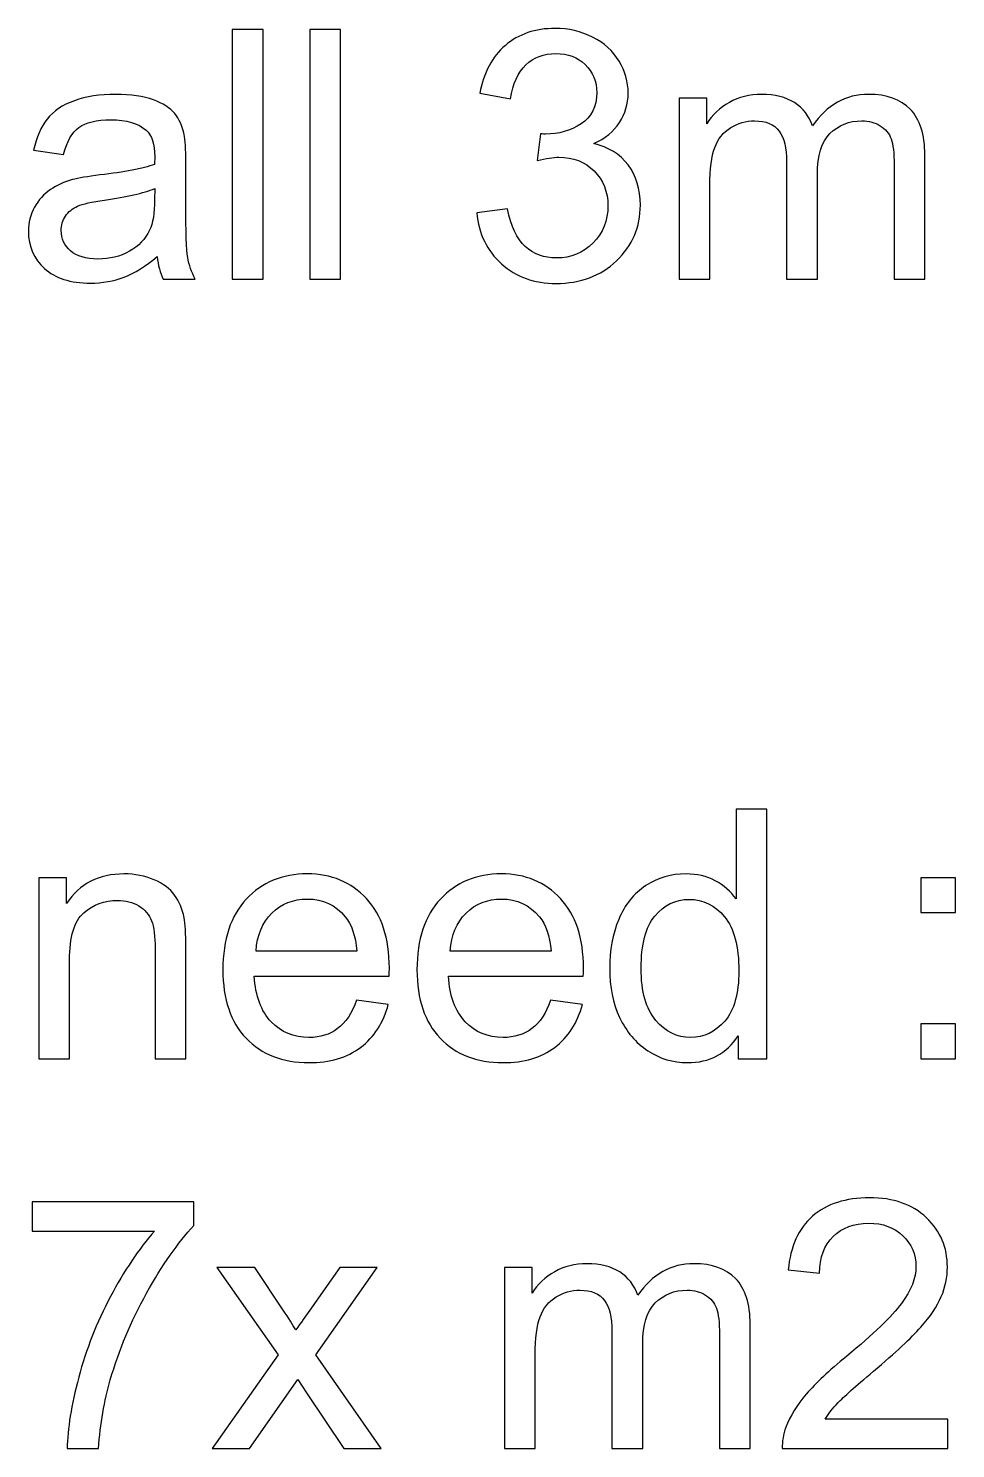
# Model space of a CAD drawing. Header units: millimetres. Extents: x -497 to 493, y -126 to 293.
# Drawn here: x -422.4 to -388.7, y 10.2 to 61.9 of the extents above; entities that cross this region are included whole.
import ezdxf

# ---------------------------------------------------------------- set-up
doc = ezdxf.new("R2010")
doc.units = ezdxf.units.MM
doc.header["$MEASUREMENT"] = 0
doc.layers.add('Layer 1', color=7, linetype='Continuous')

msp = doc.modelspace()

# ---------------------------------------------------------------- linework, layer by layer
at = {"layer": 'Layer 1'}
for points, knots in [([(-414.9946, 52.8016), (-414.9946, 52.8016), (-414.9946, 61.8948), (-414.9946, 61.8948), (-414.9946, 61.8948), (-414.9946, 61.8948), (-413.877, 61.8948), (-413.877, 61.8948), (-413.877, 61.8948), (-413.877, 61.8948), (-413.877, 52.8016), (-413.877, 52.8016), (-413.877, 52.8016), (-413.877, 52.8016), (-414.9946, 52.8016), (-414.9946, 52.8016)], [0, 0, 0, 0, 0.2, 0.2, 0.2, 0.2, 0.4, 0.4, 0.4, 0.4, 0.6, 0.6, 0.6, 0.6, 1, 1, 1, 1]), ([(-412.1731, 52.8016), (-412.1731, 52.8016), (-412.1731, 61.8948), (-412.1731, 61.8948), (-412.1731, 61.8948), (-412.1731, 61.8948), (-411.0555, 61.8948), (-411.0555, 61.8948), (-411.0555, 61.8948), (-411.0555, 61.8948), (-411.0555, 52.8016), (-411.0555, 52.8016), (-411.0555, 52.8016), (-411.0555, 52.8016), (-412.1731, 52.8016), (-412.1731, 52.8016)], [0, 0, 0, 0, 0.2, 0.2, 0.2, 0.2, 0.4, 0.4, 0.4, 0.4, 0.6, 0.6, 0.6, 0.6, 1, 1, 1, 1]), ([(-406.1025, 55.2146), (-406.1025, 55.2146), (-404.9849, 55.367), (-404.9849, 55.367), (-404.9849, 55.367), (-404.8558, 54.732), (-404.6399, 54.2748), (-404.333, 53.9954), (-404.333, 53.9954), (-404.026, 53.716), (-403.6493, 53.5763), (-403.2027, 53.5763), (-403.2027, 53.5763), (-402.6735, 53.5763), (-402.2269, 53.7583), (-401.867, 54.1224), (-401.867, 54.1224), (-401.5072, 54.4865), (-401.3273, 54.9373), (-401.3273, 55.475), (-401.3273, 55.475), (-401.3273, 55.9872), (-401.4945, 56.4105), (-401.8311, 56.745), (-401.8311, 56.745), (-402.1655, 57.0773), (-402.5909, 57.2445), (-403.1095, 57.2445), (-403.1095, 57.2445), (-403.3212, 57.2445), (-403.5837, 57.2022), (-403.899, 57.1196), (-403.899, 57.1196), (-403.899, 57.1196), (-403.7742, 58.0975), (-403.7742, 58.0975), (-403.7742, 58.0975), (-403.7001, 58.089), (-403.6387, 58.0848), (-403.5942, 58.0848), (-403.5942, 58.0848), (-403.1159, 58.0848), (-402.6883, 58.2097), (-402.3052, 58.4573), (-402.3052, 58.4573), (-401.9242, 58.705), (-401.7337, 59.086), (-401.7337, 59.6003), (-401.7337, 59.6003), (-401.7337, 60.0089), (-401.8734, 60.3475), (-402.1507, 60.6163), (-402.1507, 60.6163), (-402.428, 60.8852), (-402.7857, 61.0185), (-403.2238, 61.0185), (-403.2238, 61.0185), (-403.6599, 61.0185), (-404.0218, 60.8809), (-404.3118, 60.6058), (-404.3118, 60.6058), (-404.6018, 60.3306), (-404.788, 59.9178), (-404.8706, 59.3675), (-404.8706, 59.3675), (-404.8706, 59.3675), (-405.9882, 59.5707), (-405.9882, 59.5707), (-405.9882, 59.5707), (-405.8506, 60.32), (-405.5416, 60.9021), (-405.0569, 61.3148), (-405.0569, 61.3148), (-404.5743, 61.7276), (-403.971, 61.9329), (-403.2513, 61.9329), (-403.2513, 61.9329), (-402.756, 61.9329), (-402.2988, 61.8271), (-401.8819, 61.6133), (-401.8819, 61.6133), (-401.4628, 61.4016), (-401.1431, 61.1116), (-400.923, 60.7455), (-400.923, 60.7455), (-400.7008, 60.3772), (-400.5907, 59.9877), (-400.5907, 59.5749), (-400.5907, 59.5749), (-400.5907, 59.1834), (-400.6965, 58.8278), (-400.9061, 58.506), (-400.9061, 58.506), (-401.1177, 58.1843), (-401.431, 57.9282), (-401.8438, 57.7377), (-401.8438, 57.7377), (-401.3061, 57.6149), (-400.8891, 57.3567), (-400.5907, 56.9651), (-400.5907, 56.9651), (-400.2944, 56.5756), (-400.1462, 56.0846), (-400.1462, 55.4982), (-400.1462, 55.4982), (-400.1462, 54.7045), (-400.4362, 54.0293), (-401.014, 53.4768), (-401.014, 53.4768), (-401.594, 52.9244), (-402.3264, 52.6492), (-403.2111, 52.6492), (-403.2111, 52.6492), (-404.0091, 52.6492), (-404.6716, 52.8884), (-405.1987, 53.3646), (-405.1987, 53.3646), (-405.7278, 53.8409), (-406.0284, 54.4568), (-406.1025, 55.2146)], [0, 0, 0, 0, 0.0322581, 0.0322581, 0.0322581, 0.0322581, 0.0645161, 0.0645161, 0.0645161, 0.0645161, 0.0967742, 0.0967742, 0.0967742, 0.0967742, 0.1290323, 0.1290323, 0.1290323, 0.1290323, 0.1612903, 0.1612903, 0.1612903, 0.1612903, 0.1935484, 0.1935484, 0.1935484, 0.1935484, 0.2258065, 0.2258065, 0.2258065, 0.2258065, 0.2580645, 0.2580645, 0.2580645, 0.2580645, 0.2903226, 0.2903226, 0.2903226, 0.2903226, 0.3225806, 0.3225806, 0.3225806, 0.3225806, 0.3548387, 0.3548387, 0.3548387, 0.3548387, 0.3870968, 0.3870968, 0.3870968, 0.3870968, 0.4193548, 0.4193548, 0.4193548, 0.4193548, 0.4516129, 0.4516129, 0.4516129, 0.4516129, 0.483871, 0.483871, 0.483871, 0.483871, 0.516129, 0.516129, 0.516129, 0.516129, 0.5483871, 0.5483871, 0.5483871, 0.5483871, 0.5806452, 0.5806452, 0.5806452, 0.5806452, 0.6129032, 0.6129032, 0.6129032, 0.6129032, 0.6451613, 0.6451613, 0.6451613, 0.6451613, 0.6774194, 0.6774194, 0.6774194, 0.6774194, 0.7096774, 0.7096774, 0.7096774, 0.7096774, 0.7419355, 0.7419355, 0.7419355, 0.7419355, 0.7741935, 0.7741935, 0.7741935, 0.7741935, 0.8064516, 0.8064516, 0.8064516, 0.8064516, 0.8387097, 0.8387097, 0.8387097, 0.8387097, 0.8709677, 0.8709677, 0.8709677, 0.8709677, 0.9032258, 0.9032258, 0.9032258, 0.9032258, 0.9354839, 0.9354839, 0.9354839, 0.9354839, 1, 1, 1, 1]), ([(-417.7272, 53.6271), (-418.1421, 53.2736), (-418.5421, 53.026), (-418.9252, 52.8799), (-418.9252, 52.8799), (-419.3083, 52.7339), (-419.719, 52.6619), (-420.1592, 52.6619), (-420.1592, 52.6619), (-420.8831, 52.6619), (-421.4398, 52.8376), (-421.8293, 53.1911), (-421.8293, 53.1911), (-422.2188, 53.5424), (-422.4135, 53.9933), (-422.4135, 54.5415), (-422.4135, 54.5415), (-422.4135, 54.8632), (-422.3394, 55.1575), (-422.1934, 55.4242), (-422.1934, 55.4242), (-422.0452, 55.6909), (-421.8526, 55.9025), (-421.6155, 56.0634), (-421.6155, 56.0634), (-421.3763, 56.2243), (-421.1096, 56.347), (-420.8112, 56.4296), (-420.8112, 56.4296), (-420.591, 56.4867), (-420.2587, 56.5418), (-419.8163, 56.5968), (-419.8163, 56.5968), (-418.9146, 56.7026), (-418.2479, 56.8317), (-417.8224, 56.9799), (-417.8224, 56.9799), (-417.8182, 57.1323), (-417.8161, 57.2297), (-417.8161, 57.2699), (-417.8161, 57.2699), (-417.8161, 57.7229), (-417.9219, 58.0425), (-418.1336, 58.2287), (-418.1336, 58.2287), (-418.4193, 58.4806), (-418.8448, 58.6055), (-419.4078, 58.6055), (-419.4078, 58.6055), (-419.9349, 58.6055), (-420.3243, 58.5124), (-420.5741, 58.3282), (-420.5741, 58.3282), (-420.826, 58.1441), (-421.0101, 57.8181), (-421.1308, 57.3482), (-421.1308, 57.3482), (-421.1308, 57.3482), (-422.223, 57.5006), (-422.223, 57.5006), (-422.223, 57.5006), (-422.1235, 57.9684), (-421.9605, 58.3473), (-421.7319, 58.6351), (-421.7319, 58.6351), (-421.5033, 58.923), (-421.1731, 59.1431), (-420.7413, 59.2998), (-420.7413, 59.2998), (-420.3116, 59.4543), (-419.81, 59.5326), (-419.2427, 59.5326), (-419.2427, 59.5326), (-418.6797, 59.5326), (-418.2204, 59.467), (-417.8669, 59.3336), (-417.8669, 59.3336), (-417.5155, 59.2003), (-417.2552, 59.0352), (-417.0901, 58.8341), (-417.0901, 58.8341), (-416.925, 58.633), (-416.8086, 58.379), (-416.7408, 58.0721), (-416.7408, 58.0721), (-416.7048, 57.8816), (-416.6858, 57.5387), (-416.6858, 57.0455), (-416.6858, 57.0455), (-416.6858, 57.0455), (-416.6858, 55.5639), (-416.6858, 55.5639), (-416.6858, 55.5639), (-416.6858, 54.5288), (-416.6625, 53.8748), (-416.6159, 53.5975), (-416.6159, 53.5975), (-416.5715, 53.3202), (-416.4784, 53.0556), (-416.3429, 52.8016), (-416.3429, 52.8016), (-416.3429, 52.8016), (-417.5113, 52.8016), (-417.5113, 52.8016), (-417.5113, 52.8016), (-417.6235, 53.0366), (-417.6954, 53.3117), (-417.7272, 53.6271)], [0, 0, 0, 0, 0.0357143, 0.0357143, 0.0357143, 0.0357143, 0.0714286, 0.0714286, 0.0714286, 0.0714286, 0.1071429, 0.1071429, 0.1071429, 0.1071429, 0.1428571, 0.1428571, 0.1428571, 0.1428571, 0.1785714, 0.1785714, 0.1785714, 0.1785714, 0.2142857, 0.2142857, 0.2142857, 0.2142857, 0.25, 0.25, 0.25, 0.25, 0.2857143, 0.2857143, 0.2857143, 0.2857143, 0.3214286, 0.3214286, 0.3214286, 0.3214286, 0.3571429, 0.3571429, 0.3571429, 0.3571429, 0.3928571, 0.3928571, 0.3928571, 0.3928571, 0.4285714, 0.4285714, 0.4285714, 0.4285714, 0.4642857, 0.4642857, 0.4642857, 0.4642857, 0.5, 0.5, 0.5, 0.5, 0.5357143, 0.5357143, 0.5357143, 0.5357143, 0.5714286, 0.5714286, 0.5714286, 0.5714286, 0.6071429, 0.6071429, 0.6071429, 0.6071429, 0.6428571, 0.6428571, 0.6428571, 0.6428571, 0.6785714, 0.6785714, 0.6785714, 0.6785714, 0.7142857, 0.7142857, 0.7142857, 0.7142857, 0.75, 0.75, 0.75, 0.75, 0.7857143, 0.7857143, 0.7857143, 0.7857143, 0.8214286, 0.8214286, 0.8214286, 0.8214286, 0.8571429, 0.8571429, 0.8571429, 0.8571429, 0.8928571, 0.8928571, 0.8928571, 0.8928571, 0.9285714, 0.9285714, 0.9285714, 0.9285714, 1, 1, 1, 1]), ([(-398.7344, 52.8016), (-398.7344, 52.8016), (-398.7344, 59.3929), (-398.7344, 59.3929), (-398.7344, 59.3929), (-398.7344, 59.3929), (-397.7311, 59.3929), (-397.7311, 59.3929), (-397.7311, 59.3929), (-397.7311, 59.3929), (-397.7311, 58.4616), (-397.7311, 58.4616), (-397.7311, 58.4616), (-397.5258, 58.7833), (-397.2506, 59.0437), (-396.9077, 59.2384), (-396.9077, 59.2384), (-396.5648, 59.4352), (-396.1753, 59.5326), (-395.7372, 59.5326), (-395.7372, 59.5326), (-395.2504, 59.5326), (-394.8503, 59.431), (-394.5392, 59.2299), (-394.5392, 59.2299), (-394.228, 59.0267), (-394.0079, 58.7452), (-393.8809, 58.3811), (-393.8809, 58.3811), (-393.3559, 59.1495), (-392.6765, 59.5326), (-391.8383, 59.5326), (-391.8383, 59.5326), (-391.1821, 59.5326), (-390.6762, 59.3527), (-390.3249, 58.9907), (-390.3249, 58.9907), (-389.9714, 58.6288), (-389.7936, 58.0721), (-389.7936, 57.3207), (-389.7936, 57.3207), (-389.7936, 57.3207), (-389.7936, 52.8016), (-389.7936, 52.8016), (-389.7936, 52.8016), (-389.7936, 52.8016), (-390.9112, 52.8016), (-390.9112, 52.8016), (-390.9112, 52.8016), (-390.9112, 52.8016), (-390.9112, 56.9503), (-390.9112, 56.9503), (-390.9112, 56.9503), (-390.9112, 57.3948), (-390.9493, 57.7165), (-391.0213, 57.9134), (-391.0213, 57.9134), (-391.0932, 58.1102), (-391.2245, 58.2668), (-391.4171, 58.3875), (-391.4171, 58.3875), (-391.6076, 58.5081), (-391.8319, 58.5674), (-392.0881, 58.5674), (-392.0881, 58.5674), (-392.5537, 58.5674), (-392.939, 58.4129), (-393.2459, 58.106), (-393.2459, 58.106), (-393.5528, 57.7969), (-393.7052, 57.3038), (-393.7052, 56.6264), (-393.7052, 56.6264), (-393.7052, 56.6264), (-393.7052, 52.8016), (-393.7052, 52.8016), (-393.7052, 52.8016), (-393.7052, 52.8016), (-394.8228, 52.8016), (-394.8228, 52.8016), (-394.8228, 52.8016), (-394.8228, 52.8016), (-394.8228, 57.0794), (-394.8228, 57.0794), (-394.8228, 57.0794), (-394.8228, 57.5747), (-394.9138, 57.9472), (-395.0958, 58.1949), (-395.0958, 58.1949), (-395.2779, 58.4425), (-395.5763, 58.5674), (-395.9891, 58.5674), (-395.9891, 58.5674), (-396.3023, 58.5674), (-396.5923, 58.4849), (-396.859, 58.3198), (-396.859, 58.3198), (-397.1257, 58.1547), (-397.3183, 57.9134), (-397.439, 57.5937), (-397.439, 57.5937), (-397.5575, 57.2762), (-397.6168, 56.8169), (-397.6168, 56.2179), (-397.6168, 56.2179), (-397.6168, 56.2179), (-397.6168, 52.8016), (-397.6168, 52.8016), (-397.6168, 52.8016), (-397.6168, 52.8016), (-398.7344, 52.8016), (-398.7344, 52.8016)], [0, 0, 0, 0, 0.0344828, 0.0344828, 0.0344828, 0.0344828, 0.0689655, 0.0689655, 0.0689655, 0.0689655, 0.1034483, 0.1034483, 0.1034483, 0.1034483, 0.137931, 0.137931, 0.137931, 0.137931, 0.1724138, 0.1724138, 0.1724138, 0.1724138, 0.2068966, 0.2068966, 0.2068966, 0.2068966, 0.2413793, 0.2413793, 0.2413793, 0.2413793, 0.2758621, 0.2758621, 0.2758621, 0.2758621, 0.3103448, 0.3103448, 0.3103448, 0.3103448, 0.3448276, 0.3448276, 0.3448276, 0.3448276, 0.3793103, 0.3793103, 0.3793103, 0.3793103, 0.4137931, 0.4137931, 0.4137931, 0.4137931, 0.4482759, 0.4482759, 0.4482759, 0.4482759, 0.4827586, 0.4827586, 0.4827586, 0.4827586, 0.5172414, 0.5172414, 0.5172414, 0.5172414, 0.5517241, 0.5517241, 0.5517241, 0.5517241, 0.5862069, 0.5862069, 0.5862069, 0.5862069, 0.6206897, 0.6206897, 0.6206897, 0.6206897, 0.6551724, 0.6551724, 0.6551724, 0.6551724, 0.6896552, 0.6896552, 0.6896552, 0.6896552, 0.7241379, 0.7241379, 0.7241379, 0.7241379, 0.7586207, 0.7586207, 0.7586207, 0.7586207, 0.7931034, 0.7931034, 0.7931034, 0.7931034, 0.8275862, 0.8275862, 0.8275862, 0.8275862, 0.862069, 0.862069, 0.862069, 0.862069, 0.8965517, 0.8965517, 0.8965517, 0.8965517, 0.9310345, 0.9310345, 0.9310345, 0.9310345, 1, 1, 1, 1]), ([(-417.8161, 56.1036), (-418.2225, 55.9385), (-418.8321, 55.7988), (-419.6449, 55.6845), (-419.6449, 55.6845), (-420.1063, 55.6189), (-420.4323, 55.5448), (-420.6228, 55.4623), (-420.6228, 55.4623), (-420.8133, 55.3797), (-420.9593, 55.2591), (-421.0631, 55.1024), (-421.0631, 55.1024), (-421.1668, 54.9437), (-421.2197, 54.768), (-421.2197, 54.5733), (-421.2197, 54.5733), (-421.2197, 54.279), (-421.1075, 54.0314), (-420.881, 53.8345), (-420.881, 53.8345), (-420.6545, 53.6377), (-420.3243, 53.5382), (-419.8904, 53.5382), (-419.8904, 53.5382), (-419.4607, 53.5382), (-419.0776, 53.6313), (-418.7411, 53.8197), (-418.7411, 53.8197), (-418.4066, 54.006), (-418.159, 54.2621), (-418.0024, 54.586), (-418.0024, 54.586), (-417.8817, 54.8378), (-417.8224, 55.2083), (-417.8224, 55.6972), (-417.8224, 55.6972), (-417.8224, 55.6972), (-417.8161, 56.1036), (-417.8161, 56.1036)], [0, 0, 0, 0, 0.0909091, 0.0909091, 0.0909091, 0.0909091, 0.1818182, 0.1818182, 0.1818182, 0.1818182, 0.2727273, 0.2727273, 0.2727273, 0.2727273, 0.3636364, 0.3636364, 0.3636364, 0.3636364, 0.4545455, 0.4545455, 0.4545455, 0.4545455, 0.5454545, 0.5454545, 0.5454545, 0.5454545, 0.6363636, 0.6363636, 0.6363636, 0.6363636, 0.7272727, 0.7272727, 0.7272727, 0.7272727, 0.8181818, 0.8181818, 0.8181818, 0.8181818, 1, 1, 1, 1]), ([(-396.5881, 24.4256), (-396.5881, 24.4256), (-396.5881, 25.2617), (-396.5881, 25.2617), (-396.5881, 25.2617), (-397.0051, 24.6119), (-397.6189, 24.2859), (-398.4296, 24.2859), (-398.4296, 24.2859), (-398.9545, 24.2859), (-399.4371, 24.4298), (-399.8753, 24.7198), (-399.8753, 24.7198), (-400.3155, 25.0077), (-400.6563, 25.412), (-400.8997, 25.9284), (-400.8997, 25.9284), (-401.141, 26.447), (-401.2617, 27.0418), (-401.2617, 27.7149), (-401.2617, 27.7149), (-401.2617, 28.3711), (-401.1516, 28.9659), (-400.9336, 29.5014), (-400.9336, 29.5014), (-400.7135, 30.0348), (-400.3854, 30.4454), (-399.9472, 30.729), (-399.9472, 30.729), (-399.5112, 31.0148), (-399.0201, 31.1566), (-398.4804, 31.1566), (-398.4804, 31.1566), (-398.0825, 31.1566), (-397.729, 31.0719), (-397.4199, 30.9047), (-397.4199, 30.9047), (-397.1109, 30.7375), (-396.859, 30.5174), (-396.6643, 30.2486), (-396.6643, 30.2486), (-396.6643, 30.2486), (-396.6643, 33.5188), (-396.6643, 33.5188), (-396.6643, 33.5188), (-396.6643, 33.5188), (-395.5467, 33.5188), (-395.5467, 33.5188), (-395.5467, 33.5188), (-395.5467, 33.5188), (-395.5467, 24.4256), (-395.5467, 24.4256), (-395.5467, 24.4256), (-395.5467, 24.4256), (-396.5881, 24.4256), (-396.5881, 24.4256)], [0, 0, 0, 0, 0.0666667, 0.0666667, 0.0666667, 0.0666667, 0.1333333, 0.1333333, 0.1333333, 0.1333333, 0.2, 0.2, 0.2, 0.2, 0.2666667, 0.2666667, 0.2666667, 0.2666667, 0.3333333, 0.3333333, 0.3333333, 0.3333333, 0.4, 0.4, 0.4, 0.4, 0.4666667, 0.4666667, 0.4666667, 0.4666667, 0.5333333, 0.5333333, 0.5333333, 0.5333333, 0.6, 0.6, 0.6, 0.6, 0.6666667, 0.6666667, 0.6666667, 0.6666667, 0.7333333, 0.7333333, 0.7333333, 0.7333333, 0.8, 0.8, 0.8, 0.8, 0.8666667, 0.8666667, 0.8666667, 0.8666667, 1, 1, 1, 1]), ([(-422.0325, 24.4256), (-422.0325, 24.4256), (-422.0325, 31.0169), (-422.0325, 31.0169), (-422.0325, 31.0169), (-422.0325, 31.0169), (-421.0292, 31.0169), (-421.0292, 31.0169), (-421.0292, 31.0169), (-421.0292, 31.0169), (-421.0292, 30.0813), (-421.0292, 30.0813), (-421.0292, 30.0813), (-420.5466, 30.7989), (-419.8481, 31.1566), (-418.9358, 31.1566), (-418.9358, 31.1566), (-418.5379, 31.1566), (-418.1738, 31.0846), (-417.8415, 30.9428), (-417.8415, 30.9428), (-417.5092, 30.801), (-417.2594, 30.6126), (-417.0943, 30.3819), (-417.0943, 30.3819), (-416.9292, 30.1512), (-416.8128, 29.876), (-416.7472, 29.5585), (-416.7472, 29.5585), (-416.707, 29.3511), (-416.6858, 28.9891), (-416.6858, 28.4727), (-416.6858, 28.4727), (-416.6858, 28.4727), (-416.6858, 24.4256), (-416.6858, 24.4256), (-416.6858, 24.4256), (-416.6858, 24.4256), (-417.8034, 24.4256), (-417.8034, 24.4256), (-417.8034, 24.4256), (-417.8034, 24.4256), (-417.8034, 28.4303), (-417.8034, 28.4303), (-417.8034, 28.4303), (-417.8034, 28.8854), (-417.8457, 29.2262), (-417.9325, 29.4506), (-417.9325, 29.4506), (-418.0193, 29.6749), (-418.1738, 29.8549), (-418.3939, 29.9903), (-418.3939, 29.9903), (-418.6141, 30.1237), (-418.8744, 30.1914), (-419.1708, 30.1914), (-419.1708, 30.1914), (-419.6449, 30.1914), (-420.0534, 30.0411), (-420.3984, 29.7384), (-420.3984, 29.7384), (-420.7434, 29.4379), (-420.9149, 28.8643), (-420.9149, 28.0218), (-420.9149, 28.0218), (-420.9149, 28.0218), (-420.9149, 24.4256), (-420.9149, 24.4256), (-420.9149, 24.4256), (-420.9149, 24.4256), (-422.0325, 24.4256), (-422.0325, 24.4256)], [0, 0, 0, 0, 0.0526316, 0.0526316, 0.0526316, 0.0526316, 0.1052632, 0.1052632, 0.1052632, 0.1052632, 0.1578947, 0.1578947, 0.1578947, 0.1578947, 0.2105263, 0.2105263, 0.2105263, 0.2105263, 0.2631579, 0.2631579, 0.2631579, 0.2631579, 0.3157895, 0.3157895, 0.3157895, 0.3157895, 0.3684211, 0.3684211, 0.3684211, 0.3684211, 0.4210526, 0.4210526, 0.4210526, 0.4210526, 0.4736842, 0.4736842, 0.4736842, 0.4736842, 0.5263158, 0.5263158, 0.5263158, 0.5263158, 0.5789474, 0.5789474, 0.5789474, 0.5789474, 0.6315789, 0.6315789, 0.6315789, 0.6315789, 0.6842105, 0.6842105, 0.6842105, 0.6842105, 0.7368421, 0.7368421, 0.7368421, 0.7368421, 0.7894737, 0.7894737, 0.7894737, 0.7894737, 0.8421053, 0.8421053, 0.8421053, 0.8421053, 0.8947368, 0.8947368, 0.8947368, 0.8947368, 1, 1, 1, 1]), ([(-410.4734, 26.5592), (-410.4734, 26.5592), (-409.3177, 26.4068), (-409.3177, 26.4068), (-409.3177, 26.4068), (-409.4976, 25.7358), (-409.8342, 25.213), (-410.3252, 24.8426), (-410.3252, 24.8426), (-410.8163, 24.4722), (-411.4428, 24.2859), (-412.2069, 24.2859), (-412.2069, 24.2859), (-413.1679, 24.2859), (-413.9299, 24.5822), (-414.4929, 25.1749), (-414.4929, 25.1749), (-415.056, 25.7655), (-415.3375, 26.5973), (-415.3375, 27.6662), (-415.3375, 27.6662), (-415.3375, 28.7711), (-415.0539, 29.6305), (-414.4845, 30.2401), (-414.4845, 30.2401), (-413.9151, 30.8518), (-413.1764, 31.1566), (-412.2683, 31.1566), (-412.2683, 31.1566), (-411.3899, 31.1566), (-410.6724, 30.8582), (-410.1157, 30.2591), (-410.1157, 30.2591), (-409.559, 29.6601), (-409.2796, 28.8177), (-409.2796, 27.7318), (-409.2796, 27.7318), (-409.2796, 27.6662), (-409.2817, 27.5667), (-409.2859, 27.4355), (-409.2859, 27.4355), (-409.2859, 27.4355), (-414.1945, 27.4355), (-414.1945, 27.4355), (-414.1945, 27.4355), (-414.1522, 26.7137), (-413.949, 26.1592), (-413.5807, 25.776), (-413.5807, 25.776), (-413.2145, 25.3929), (-412.7552, 25.2003), (-412.2069, 25.2003), (-412.2069, 25.2003), (-411.7984, 25.2003), (-411.4492, 25.3083), (-411.1613, 25.5242), (-411.1613, 25.5242), (-410.8713, 25.7401), (-410.6427, 26.0851), (-410.4734, 26.5592)], [0, 0, 0, 0, 0.0625, 0.0625, 0.0625, 0.0625, 0.125, 0.125, 0.125, 0.125, 0.1875, 0.1875, 0.1875, 0.1875, 0.25, 0.25, 0.25, 0.25, 0.3125, 0.3125, 0.3125, 0.3125, 0.375, 0.375, 0.375, 0.375, 0.4375, 0.4375, 0.4375, 0.4375, 0.5, 0.5, 0.5, 0.5, 0.5625, 0.5625, 0.5625, 0.5625, 0.625, 0.625, 0.625, 0.625, 0.6875, 0.6875, 0.6875, 0.6875, 0.75, 0.75, 0.75, 0.75, 0.8125, 0.8125, 0.8125, 0.8125, 0.875, 0.875, 0.875, 0.875, 1, 1, 1, 1]), ([(-403.4101, 26.5592), (-403.4101, 26.5592), (-402.2544, 26.4068), (-402.2544, 26.4068), (-402.2544, 26.4068), (-402.4343, 25.7358), (-402.7709, 25.213), (-403.2619, 24.8426), (-403.2619, 24.8426), (-403.753, 24.4722), (-404.3795, 24.2859), (-405.1436, 24.2859), (-405.1436, 24.2859), (-406.1046, 24.2859), (-406.8666, 24.5822), (-407.4296, 25.1749), (-407.4296, 25.1749), (-407.9927, 25.7655), (-408.2742, 26.5973), (-408.2742, 27.6662), (-408.2742, 27.6662), (-408.2742, 28.7711), (-407.9906, 29.6305), (-407.4212, 30.2401), (-407.4212, 30.2401), (-406.8518, 30.8518), (-406.1131, 31.1566), (-405.205, 31.1566), (-405.205, 31.1566), (-404.3266, 31.1566), (-403.6091, 30.8582), (-403.0524, 30.2591), (-403.0524, 30.2591), (-402.4957, 29.6601), (-402.2163, 28.8177), (-402.2163, 27.7318), (-402.2163, 27.7318), (-402.2163, 27.6662), (-402.2184, 27.5667), (-402.2226, 27.4355), (-402.2226, 27.4355), (-402.2226, 27.4355), (-407.1312, 27.4355), (-407.1312, 27.4355), (-407.1312, 27.4355), (-407.0889, 26.7137), (-406.8857, 26.1592), (-406.5174, 25.776), (-406.5174, 25.776), (-406.1512, 25.3929), (-405.6919, 25.2003), (-405.1436, 25.2003), (-405.1436, 25.2003), (-404.7351, 25.2003), (-404.3859, 25.3083), (-404.098, 25.5242), (-404.098, 25.5242), (-403.808, 25.7401), (-403.5794, 26.0851), (-403.4101, 26.5592)], [0, 0, 0, 0, 0.0625, 0.0625, 0.0625, 0.0625, 0.125, 0.125, 0.125, 0.125, 0.1875, 0.1875, 0.1875, 0.1875, 0.25, 0.25, 0.25, 0.25, 0.3125, 0.3125, 0.3125, 0.3125, 0.375, 0.375, 0.375, 0.375, 0.4375, 0.4375, 0.4375, 0.4375, 0.5, 0.5, 0.5, 0.5, 0.5625, 0.5625, 0.5625, 0.5625, 0.625, 0.625, 0.625, 0.625, 0.6875, 0.6875, 0.6875, 0.6875, 0.75, 0.75, 0.75, 0.75, 0.8125, 0.8125, 0.8125, 0.8125, 0.875, 0.875, 0.875, 0.875, 1, 1, 1, 1]), ([(-389.946, 29.7469), (-389.946, 29.7469), (-389.946, 31.0169), (-389.946, 31.0169), (-389.946, 31.0169), (-389.946, 31.0169), (-388.676, 31.0169), (-388.676, 31.0169), (-388.676, 31.0169), (-388.676, 31.0169), (-388.676, 29.7469), (-388.676, 29.7469), (-388.676, 29.7469), (-388.676, 29.7469), (-389.946, 29.7469), (-389.946, 29.7469)], [0, 0, 0, 0, 0.2, 0.2, 0.2, 0.2, 0.4, 0.4, 0.4, 0.4, 0.6, 0.6, 0.6, 0.6, 1, 1, 1, 1]), ([(-414.131, 28.3499), (-414.131, 28.3499), (-410.4607, 28.3499), (-410.4607, 28.3499), (-410.4607, 28.3499), (-410.5094, 28.9045), (-410.6512, 29.3193), (-410.8819, 29.5966), (-410.8819, 29.5966), (-411.2354, 30.0263), (-411.6968, 30.2422), (-412.262, 30.2422), (-412.262, 30.2422), (-412.7742, 30.2422), (-413.2039, 30.0708), (-413.5531, 29.7279), (-413.5531, 29.7279), (-413.9003, 29.385), (-414.0929, 28.9256), (-414.131, 28.3499)], [0, 0, 0, 0, 0.1666667, 0.1666667, 0.1666667, 0.1666667, 0.3333333, 0.3333333, 0.3333333, 0.3333333, 0.5, 0.5, 0.5, 0.5, 0.6666667, 0.6666667, 0.6666667, 0.6666667, 1, 1, 1, 1]), ([(-407.0677, 28.3499), (-407.0677, 28.3499), (-403.3974, 28.3499), (-403.3974, 28.3499), (-403.3974, 28.3499), (-403.4461, 28.9045), (-403.5879, 29.3193), (-403.8186, 29.5966), (-403.8186, 29.5966), (-404.1721, 30.0263), (-404.6335, 30.2422), (-405.1987, 30.2422), (-405.1987, 30.2422), (-405.7109, 30.2422), (-406.1406, 30.0708), (-406.4898, 29.7279), (-406.4898, 29.7279), (-406.837, 29.385), (-407.0296, 28.9256), (-407.0677, 28.3499)], [0, 0, 0, 0, 0.1666667, 0.1666667, 0.1666667, 0.1666667, 0.3333333, 0.3333333, 0.3333333, 0.3333333, 0.5, 0.5, 0.5, 0.5, 0.6666667, 0.6666667, 0.6666667, 0.6666667, 1, 1, 1, 1]), ([(-400.1187, 27.7128), (-400.1187, 26.8704), (-399.9409, 26.2417), (-399.5832, 25.8247), (-399.5832, 25.8247), (-399.2276, 25.4077), (-398.8064, 25.2003), (-398.3216, 25.2003), (-398.3216, 25.2003), (-397.8327, 25.2003), (-397.4178, 25.3993), (-397.0749, 25.7972), (-397.0749, 25.7972), (-396.7341, 26.1951), (-396.5627, 26.8026), (-396.5627, 27.6197), (-396.5627, 27.6197), (-396.5627, 28.5171), (-396.7363, 29.1775), (-397.0855, 29.5987), (-397.0855, 29.5987), (-397.4326, 30.02), (-397.8623, 30.2295), (-398.3724, 30.2295), (-398.3724, 30.2295), (-398.8699, 30.2295), (-399.2847, 30.0284), (-399.6192, 29.6241), (-399.6192, 29.6241), (-399.9515, 29.2199), (-400.1187, 28.5827), (-400.1187, 27.7128)], [0, 0, 0, 0, 0.1111111, 0.1111111, 0.1111111, 0.1111111, 0.2222222, 0.2222222, 0.2222222, 0.2222222, 0.3333333, 0.3333333, 0.3333333, 0.3333333, 0.4444444, 0.4444444, 0.4444444, 0.4444444, 0.5555556, 0.5555556, 0.5555556, 0.5555556, 0.6666667, 0.6666667, 0.6666667, 0.6666667, 0.7777778, 0.7777778, 0.7777778, 0.7777778, 1, 1, 1, 1]), ([(-389.946, 24.4256), (-389.946, 24.4256), (-389.946, 25.6956), (-389.946, 25.6956), (-389.946, 25.6956), (-389.946, 25.6956), (-388.676, 25.6956), (-388.676, 25.6956), (-388.676, 25.6956), (-388.676, 25.6956), (-388.676, 24.4256), (-388.676, 24.4256), (-388.676, 24.4256), (-388.676, 24.4256), (-389.946, 24.4256), (-389.946, 24.4256)], [0, 0, 0, 0, 0.2, 0.2, 0.2, 0.2, 0.4, 0.4, 0.4, 0.4, 0.6, 0.6, 0.6, 0.6, 1, 1, 1, 1]), ([(-422.2738, 18.1497), (-422.2738, 18.1497), (-422.2738, 19.2165), (-422.2738, 19.2165), (-422.2738, 19.2165), (-422.2738, 19.2165), (-416.3937, 19.2165), (-416.3937, 19.2165), (-416.3937, 19.2165), (-416.3937, 19.2165), (-416.3937, 18.3529), (-416.3937, 18.3529), (-416.3937, 18.3529), (-416.9715, 17.737), (-417.5473, 16.9178), (-418.1145, 15.8955), (-418.1145, 15.8955), (-418.6839, 14.8731), (-419.1221, 13.8211), (-419.4332, 12.7395), (-419.4332, 12.7395), (-419.6555, 11.9796), (-419.7994, 11.1435), (-419.8608, 10.2376), (-419.8608, 10.2376), (-419.8608, 10.2376), (-421.0038, 10.2376), (-421.0038, 10.2376), (-421.0038, 10.2376), (-420.9911, 10.953), (-420.8514, 11.8188), (-420.5826, 12.8326), (-420.5826, 12.8326), (-420.3138, 13.8486), (-419.9306, 14.8265), (-419.429, 15.7685), (-419.429, 15.7685), (-418.9273, 16.7104), (-418.3939, 17.5041), (-417.8288, 18.1497), (-417.8288, 18.1497), (-417.8288, 18.1497), (-422.2738, 18.1497), (-422.2738, 18.1497)], [0, 0, 0, 0, 0.0833333, 0.0833333, 0.0833333, 0.0833333, 0.1666667, 0.1666667, 0.1666667, 0.1666667, 0.25, 0.25, 0.25, 0.25, 0.3333333, 0.3333333, 0.3333333, 0.3333333, 0.4166667, 0.4166667, 0.4166667, 0.4166667, 0.5, 0.5, 0.5, 0.5, 0.5833333, 0.5833333, 0.5833333, 0.5833333, 0.6666667, 0.6666667, 0.6666667, 0.6666667, 0.75, 0.75, 0.75, 0.75, 0.8333333, 0.8333333, 0.8333333, 0.8333333, 1, 1, 1, 1]), ([(-388.9617, 11.3044), (-388.9617, 11.3044), (-388.9617, 10.2376), (-388.9617, 10.2376), (-388.9617, 10.2376), (-388.9617, 10.2376), (-394.9815, 10.2376), (-394.9815, 10.2376), (-394.9815, 10.2376), (-394.99, 10.5064), (-394.9455, 10.7647), (-394.8503, 11.0144), (-394.8503, 11.0144), (-394.6957, 11.4229), (-394.4481, 11.8272), (-394.1073, 12.223), (-394.1073, 12.223), (-393.7665, 12.6189), (-393.2797, 13.0761), (-392.6468, 13.5946), (-392.6468, 13.5946), (-391.6626, 14.4053), (-390.9937, 15.0467), (-390.6444, 15.5208), (-390.6444, 15.5208), (-390.2931, 15.9949), (-390.1174, 16.4437), (-390.1174, 16.867), (-390.1174, 16.867), (-390.1174, 17.3094), (-390.2761, 17.6819), (-390.5936, 17.9867), (-390.5936, 17.9867), (-390.9111, 18.2894), (-391.326, 18.4418), (-391.8361, 18.4418), (-391.8361, 18.4418), (-392.3759, 18.4418), (-392.8077, 18.2809), (-393.1315, 17.9592), (-393.1315, 17.9592), (-393.4554, 17.6396), (-393.6184, 17.1951), (-393.6226, 16.6257), (-393.6226, 16.6257), (-393.6226, 16.6257), (-394.7656, 16.74), (-394.7656, 16.74), (-394.7656, 16.74), (-394.6873, 17.5951), (-394.3909, 18.2471), (-393.8787, 18.6958), (-393.8787, 18.6958), (-393.3644, 19.1445), (-392.6764, 19.3689), (-391.8107, 19.3689), (-391.8107, 19.3689), (-390.9387, 19.3689), (-390.2465, 19.1276), (-389.7385, 18.6429), (-389.7385, 18.6429), (-389.2284, 18.1582), (-388.9744, 17.557), (-388.9744, 16.8416), (-388.9744, 16.8416), (-388.9744, 16.4775), (-389.0485, 16.1198), (-389.1988, 15.7685), (-389.1988, 15.7685), (-389.3469, 15.415), (-389.5946, 15.0446), (-389.9396, 14.6551), (-389.9396, 14.6551), (-390.2867, 14.2677), (-390.8603, 13.7322), (-391.6604, 13.0549), (-391.6604, 13.0549), (-392.3314, 12.4919), (-392.7632, 12.1109), (-392.9537, 11.9098), (-392.9537, 11.9098), (-393.1442, 11.7087), (-393.3009, 11.5076), (-393.4257, 11.3044), (-393.4257, 11.3044), (-393.4257, 11.3044), (-388.9617, 11.3044), (-388.9617, 11.3044)], [0, 0, 0, 0, 0.0434783, 0.0434783, 0.0434783, 0.0434783, 0.0869565, 0.0869565, 0.0869565, 0.0869565, 0.1304348, 0.1304348, 0.1304348, 0.1304348, 0.173913, 0.173913, 0.173913, 0.173913, 0.2173913, 0.2173913, 0.2173913, 0.2173913, 0.2608696, 0.2608696, 0.2608696, 0.2608696, 0.3043478, 0.3043478, 0.3043478, 0.3043478, 0.3478261, 0.3478261, 0.3478261, 0.3478261, 0.3913043, 0.3913043, 0.3913043, 0.3913043, 0.4347826, 0.4347826, 0.4347826, 0.4347826, 0.4782609, 0.4782609, 0.4782609, 0.4782609, 0.5217391, 0.5217391, 0.5217391, 0.5217391, 0.5652174, 0.5652174, 0.5652174, 0.5652174, 0.6086957, 0.6086957, 0.6086957, 0.6086957, 0.6521739, 0.6521739, 0.6521739, 0.6521739, 0.6956522, 0.6956522, 0.6956522, 0.6956522, 0.7391304, 0.7391304, 0.7391304, 0.7391304, 0.7826087, 0.7826087, 0.7826087, 0.7826087, 0.826087, 0.826087, 0.826087, 0.826087, 0.8695652, 0.8695652, 0.8695652, 0.8695652, 0.9130435, 0.9130435, 0.9130435, 0.9130435, 1, 1, 1, 1]), ([(-415.7312, 10.2376), (-415.7312, 10.2376), (-413.3245, 13.6518), (-413.3245, 13.6518), (-413.3245, 13.6518), (-413.3245, 13.6518), (-415.5534, 16.8289), (-415.5534, 16.8289), (-415.5534, 16.8289), (-415.5534, 16.8289), (-414.1797, 16.8289), (-414.1797, 16.8289), (-414.1797, 16.8289), (-414.1797, 16.8289), (-413.1383, 15.2732), (-413.1383, 15.2732), (-413.1383, 15.2732), (-412.9457, 14.9811), (-412.7933, 14.744), (-412.6853, 14.5577), (-412.6853, 14.5577), (-412.4969, 14.8223), (-412.3297, 15.0615), (-412.1794, 15.2753), (-412.1794, 15.2753), (-412.1794, 15.2753), (-411.083, 16.8289), (-411.083, 16.8289), (-411.083, 16.8289), (-411.083, 16.8289), (-409.7177, 16.8289), (-409.7177, 16.8289), (-409.7177, 16.8289), (-409.7177, 16.8289), (-411.9593, 13.6518), (-411.9593, 13.6518), (-411.9593, 13.6518), (-411.9593, 13.6518), (-409.5717, 10.2376), (-409.5717, 10.2376), (-409.5717, 10.2376), (-409.5717, 10.2376), (-410.9306, 10.2376), (-410.9306, 10.2376), (-410.9306, 10.2376), (-410.9306, 10.2376), (-412.2937, 12.2696), (-412.2937, 12.2696), (-412.2937, 12.2696), (-412.2937, 12.2696), (-412.6049, 12.7586), (-412.6049, 12.7586), (-412.6049, 12.7586), (-412.6049, 12.7586), (-414.3659, 10.2376), (-414.3659, 10.2376), (-414.3659, 10.2376), (-414.3659, 10.2376), (-415.7312, 10.2376), (-415.7312, 10.2376)], [0, 0, 0, 0, 0.0625, 0.0625, 0.0625, 0.0625, 0.125, 0.125, 0.125, 0.125, 0.1875, 0.1875, 0.1875, 0.1875, 0.25, 0.25, 0.25, 0.25, 0.3125, 0.3125, 0.3125, 0.3125, 0.375, 0.375, 0.375, 0.375, 0.4375, 0.4375, 0.4375, 0.4375, 0.5, 0.5, 0.5, 0.5, 0.5625, 0.5625, 0.5625, 0.5625, 0.625, 0.625, 0.625, 0.625, 0.6875, 0.6875, 0.6875, 0.6875, 0.75, 0.75, 0.75, 0.75, 0.8125, 0.8125, 0.8125, 0.8125, 0.875, 0.875, 0.875, 0.875, 1, 1, 1, 1]), ([(-405.0907, 10.2376), (-405.0907, 10.2376), (-405.0907, 16.8289), (-405.0907, 16.8289), (-405.0907, 16.8289), (-405.0907, 16.8289), (-404.0874, 16.8289), (-404.0874, 16.8289), (-404.0874, 16.8289), (-404.0874, 16.8289), (-404.0874, 15.8976), (-404.0874, 15.8976), (-404.0874, 15.8976), (-403.8821, 16.2193), (-403.6069, 16.4797), (-403.264, 16.6744), (-403.264, 16.6744), (-402.9211, 16.8712), (-402.5316, 16.9686), (-402.0935, 16.9686), (-402.0935, 16.9686), (-401.6067, 16.9686), (-401.2066, 16.867), (-400.8955, 16.6659), (-400.8955, 16.6659), (-400.5843, 16.4627), (-400.3642, 16.1812), (-400.2372, 15.8171), (-400.2372, 15.8171), (-399.7122, 16.5855), (-399.0328, 16.9686), (-398.1946, 16.9686), (-398.1946, 16.9686), (-397.5384, 16.9686), (-397.0325, 16.7887), (-396.6812, 16.4267), (-396.6812, 16.4267), (-396.3277, 16.0648), (-396.1499, 15.5081), (-396.1499, 14.7567), (-396.1499, 14.7567), (-396.1499, 14.7567), (-396.1499, 10.2376), (-396.1499, 10.2376), (-396.1499, 10.2376), (-396.1499, 10.2376), (-397.2675, 10.2376), (-397.2675, 10.2376), (-397.2675, 10.2376), (-397.2675, 10.2376), (-397.2675, 14.3863), (-397.2675, 14.3863), (-397.2675, 14.3863), (-397.2675, 14.8308), (-397.3056, 15.1525), (-397.3776, 15.3494), (-397.3776, 15.3494), (-397.4495, 15.5462), (-397.5808, 15.7028), (-397.7734, 15.8235), (-397.7734, 15.8235), (-397.9639, 15.9441), (-398.1882, 16.0034), (-398.4444, 16.0034), (-398.4444, 16.0034), (-398.91, 16.0034), (-399.2953, 15.8489), (-399.6022, 15.542), (-399.6022, 15.542), (-399.9091, 15.2329), (-400.0615, 14.7398), (-400.0615, 14.0624), (-400.0615, 14.0624), (-400.0615, 14.0624), (-400.0615, 10.2376), (-400.0615, 10.2376), (-400.0615, 10.2376), (-400.0615, 10.2376), (-401.1791, 10.2376), (-401.1791, 10.2376), (-401.1791, 10.2376), (-401.1791, 10.2376), (-401.1791, 14.5154), (-401.1791, 14.5154), (-401.1791, 14.5154), (-401.1791, 15.0107), (-401.2701, 15.3832), (-401.4521, 15.6309), (-401.4521, 15.6309), (-401.6342, 15.8785), (-401.9326, 16.0034), (-402.3454, 16.0034), (-402.3454, 16.0034), (-402.6586, 16.0034), (-402.9486, 15.9209), (-403.2153, 15.7558), (-403.2153, 15.7558), (-403.482, 15.5907), (-403.6746, 15.3494), (-403.7953, 15.0297), (-403.7953, 15.0297), (-403.9138, 14.7122), (-403.9731, 14.2529), (-403.9731, 13.6539), (-403.9731, 13.6539), (-403.9731, 13.6539), (-403.9731, 10.2376), (-403.9731, 10.2376), (-403.9731, 10.2376), (-403.9731, 10.2376), (-405.0907, 10.2376), (-405.0907, 10.2376)], [0, 0, 0, 0, 0.0344828, 0.0344828, 0.0344828, 0.0344828, 0.0689655, 0.0689655, 0.0689655, 0.0689655, 0.1034483, 0.1034483, 0.1034483, 0.1034483, 0.137931, 0.137931, 0.137931, 0.137931, 0.1724138, 0.1724138, 0.1724138, 0.1724138, 0.2068966, 0.2068966, 0.2068966, 0.2068966, 0.2413793, 0.2413793, 0.2413793, 0.2413793, 0.2758621, 0.2758621, 0.2758621, 0.2758621, 0.3103448, 0.3103448, 0.3103448, 0.3103448, 0.3448276, 0.3448276, 0.3448276, 0.3448276, 0.3793103, 0.3793103, 0.3793103, 0.3793103, 0.4137931, 0.4137931, 0.4137931, 0.4137931, 0.4482759, 0.4482759, 0.4482759, 0.4482759, 0.4827586, 0.4827586, 0.4827586, 0.4827586, 0.5172414, 0.5172414, 0.5172414, 0.5172414, 0.5517241, 0.5517241, 0.5517241, 0.5517241, 0.5862069, 0.5862069, 0.5862069, 0.5862069, 0.6206897, 0.6206897, 0.6206897, 0.6206897, 0.6551724, 0.6551724, 0.6551724, 0.6551724, 0.6896552, 0.6896552, 0.6896552, 0.6896552, 0.7241379, 0.7241379, 0.7241379, 0.7241379, 0.7586207, 0.7586207, 0.7586207, 0.7586207, 0.7931034, 0.7931034, 0.7931034, 0.7931034, 0.8275862, 0.8275862, 0.8275862, 0.8275862, 0.862069, 0.862069, 0.862069, 0.862069, 0.8965517, 0.8965517, 0.8965517, 0.8965517, 0.9310345, 0.9310345, 0.9310345, 0.9310345, 1, 1, 1, 1])]:
    msp.add_open_spline(points, degree=3, knots=knots, dxfattribs=at)

doc.saveas('drawing.dxf')
